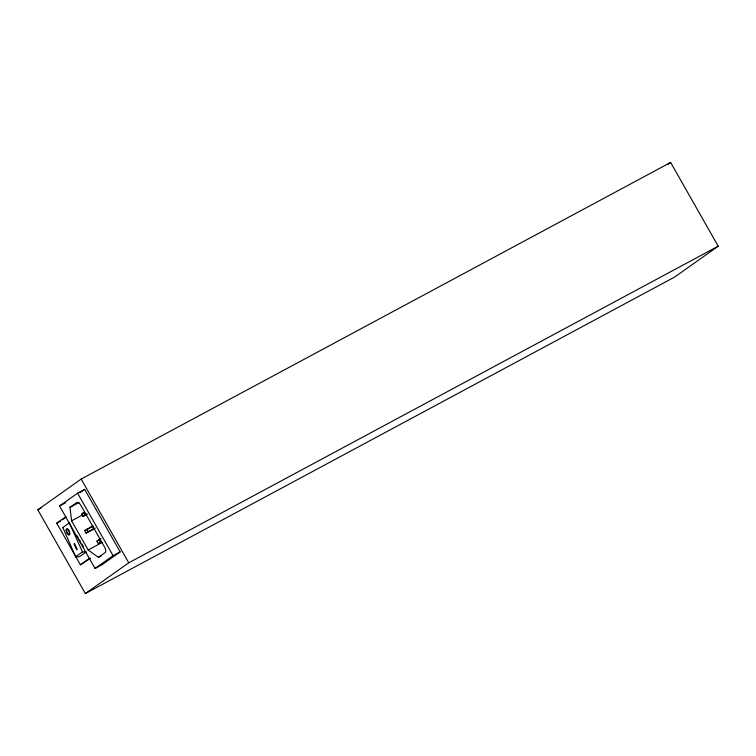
<?xml version="1.0" encoding="UTF-8"?>
<svg xmlns="http://www.w3.org/2000/svg" width="756" height="756" viewBox="0 0 756 756"><rect width="100%" height="100%" fill="white"/><g stroke="black" fill="none" stroke-linecap="round" stroke-linejoin="round"><path stroke-width="1.13" d="M37.8 509.809L81.175 479.049L670.629 162.446L718.2 246.191L674.824 276.951L85.371 593.554L37.8 509.809L40.918 508.136M59.535 505.981L77.575 493.186L84.663 489.378L120.166 551.88L102.126 564.666L95.039 568.474L59.535 505.981L65.611 502.721M79.919 492.751L84.663 489.378M69.958 507.361L76.828 502.485A4.801 2.088 61.8 0 1 80.911 505.433L104.583 547.098A4.801 2.088 61.8 0 1 105.226 552.485L98.356 557.352L88.15 549.981L71.574 520.818L69.958 507.361L78.993 502.504M90.663 558.193L80.391 564.817L56.728 523.152L65.98 516.594M62.37 519.807L65.148 517.841M62.464 527.783L69.344 522.906L82.489 551.918L86.297 551.871L79.418 556.737L75.619 556.794L62.852 527.575M84.965 515.006L83.585 512.577L81.525 514.042L82.905 516.471L87.044 513.891M95.35 528.123L86.08 533.103L84.7 530.674L92.95 525.883M91.098 527.121L92.468 526.138L93.848 528.567L91.788 530.032M86.08 533.103L94.33 528.312M101.417 541.92L98.308 543.592L96.929 541.164L101.068 538.584M75.619 556.794L82.489 551.918M98.308 543.592L100.378 542.128L98.998 539.699M80.391 564.817L89.643 558.259M95.039 568.474L113.079 555.688L120.166 551.88M667.794 164.449L670.629 162.446M85.371 593.554L128.747 562.795L718.2 246.191M56.728 523.152L60.518 521.12M82.565 513.485L84.634 512.37M71.574 520.818L82.621 514.893M82.905 516.471L87.053 514.241M84.7 530.674L92.941 526.242M96.929 541.164L100.038 539.491M88.15 549.981L102.202 542.43M98.356 557.352L101.37 555.736M81.175 479.049L128.747 562.795M77.575 493.186L113.079 555.688M86.77 529.209L88.15 531.638M77.15 535.777L78.293 537.79M79.437 539.803L80.58 541.806M81.724 543.819L83.434 546.843M74.513 543.564L74.05 543.885L76.725 549.782L77.188 549.461L74.513 543.564M66.15 530.315A3.421 1.465 68.1 0 0 69.079 535.059A3.421 1.465 68.1 0 0 68.796 530.145A3.421 1.465 68.1 0 0 66.15 530.315M66.632 530.703A2.542 1.087 68.1 0 0 68.805 534.227A2.542 1.087 68.1 0 0 68.598 530.58A2.542 1.087 68.1 0 0 66.632 530.703"/></g></svg>
